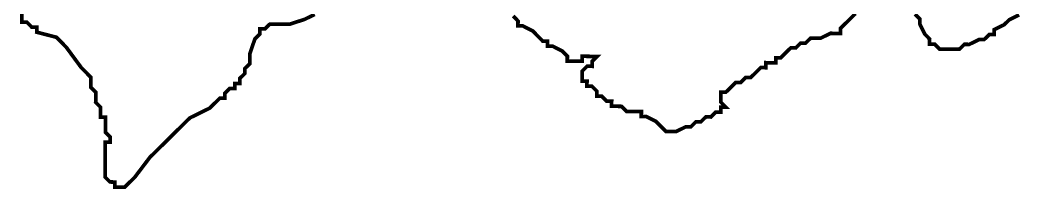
# Model space of a CAD drawing. Header units: metres. Extents: x 319816 to 366074, y 1739234 to 1838803.
# Drawn here: x 331224 to 332039, y 1814341 to 1814478 of the extents above; entities that cross this region are included whole.
import ezdxf

# ---------------------------------------------------------------- set-up
doc = ezdxf.new("R2010")
doc.units = ezdxf.units.M
doc.header["$MEASUREMENT"] = 0
doc.layers.add('HAZARDS LINE', color=1, linetype='Continuous')

msp = doc.modelspace()

# ---------------------------------------------------------------- linework, layer by layer
at = {"layer": 'HAZARDS LINE', "lineweight": 18, "const_width": 3}
for points in [[(331463.73, 1814482.76), (331455.61, 1814478.78), (331443.46, 1814474.83), (331439.41, 1814474.86), (331431.33, 1814474.92), (331427.29, 1814474.96), (331423.21, 1814470.94), (331419.17, 1814470.98), (331419.14, 1814466.93), (331415.06, 1814462.92), (331410.93, 1814450.82), (331410.9, 1814446.78), (331410.87, 1814442.74), (331406.79, 1814438.72), (331406.76, 1814434.68), (331402.69, 1814430.67), (331402.66, 1814426.63), (331398.61, 1814426.66), (331398.58, 1814422.61), (331394.54, 1814422.65), (331390.47, 1814418.63), (331390.44, 1814414.59), (331386.39, 1814414.62), (331378.25, 1814406.6), (331362.01, 1814398.64), (331357.94, 1814394.62), (331329.42, 1814366.54), (331317.17, 1814350.46), (331309.03, 1814342.44), (331304.98, 1814342.47), (331300.94, 1814342.5), (331300.97, 1814346.54), (331296.93, 1814346.58), (331292.92, 1814350.65), (331292.95, 1814354.69), (331292.98, 1814358.74), (331293.01, 1814362.78), (331293.04, 1814366.82), (331293.07, 1814370.87), (331293.11, 1814374.91), (331293.14, 1814378.95), (331297.18, 1814378.92), (331297.21, 1814382.96), (331293.2, 1814387.04), (331293.23, 1814391.08), (331293.26, 1814395.12), (331293.29, 1814399.17), (331289.25, 1814399.2), (331289.28, 1814403.24), (331289.31, 1814407.28), (331285.3, 1814411.36), (331285.33, 1814415.4), (331285.36, 1814419.44), (331281.35, 1814423.52), (331281.38, 1814427.56), (331281.41, 1814431.61), (331273.39, 1814439.75), (331261.39, 1814456.02), (331253.37, 1814464.17), (331237.23, 1814468.34), (331237.26, 1814472.38), (331233.22, 1814472.41), (331229.21, 1814476.48), (331225.16, 1814476.52), (331225.23, 1814484.6)], [(331904.39, 1814483.4), (331900.31, 1814479.39), (331896.24, 1814475.38), (331892.17, 1814471.37), (331892.13, 1814467.33), (331888.09, 1814467.36), (331884.05, 1814467.39), (331875.93, 1814463.41), (331871.89, 1814463.44), (331867.85, 1814463.47), (331863.77, 1814459.46), (331859.73, 1814459.49), (331855.66, 1814455.48), (331851.62, 1814455.51), (331847.54, 1814451.5), (331843.47, 1814447.48), (331839.43, 1814447.52), (331839.4, 1814443.47), (331835.35, 1814443.5), (331831.31, 1814443.54), (331831.28, 1814439.49), (331827.24, 1814439.52), (331823.16, 1814435.51), (331819.09, 1814431.5), (331815.05, 1814431.53), (331810.97, 1814427.52), (331806.93, 1814427.55), (331802.86, 1814423.54), (331798.78, 1814419.53), (331794.74, 1814419.56), (331794.71, 1814415.51), (331794.68, 1814411.47), (331798.69, 1814407.4), (331794.65, 1814407.43), (331794.62, 1814403.39), (331790.57, 1814403.42), (331786.5, 1814399.4), (331782.46, 1814399.44), (331778.38, 1814395.42), (331774.34, 1814395.45), (331770.27, 1814391.44), (331766.23, 1814391.47), (331758.11, 1814387.49), (331754.07, 1814387.52), (331750.02, 1814387.56), (331746.01, 1814391.63), (331742, 1814395.7), (331733.95, 1814399.81), (331729.91, 1814399.84), (331729.94, 1814403.88), (331725.9, 1814403.92), (331721.85, 1814403.95), (331717.81, 1814403.98), (331713.8, 1814408.05), (331709.76, 1814408.08), (331705.71, 1814408.11), (331705.75, 1814412.16), (331701.7, 1814412.19), (331697.69, 1814416.26), (331693.65, 1814416.29), (331693.68, 1814420.34), (331689.67, 1814424.41), (331685.63, 1814424.44), (331685.66, 1814428.49), (331681.62, 1814428.52), (331681.65, 1814432.56), (331681.68, 1814436.6), (331685.75, 1814440.62), (331689.79, 1814440.58), (331689.83, 1814444.63), (331693.9, 1814448.64), (331689.86, 1814448.67), (331685.81, 1814448.7), (331681.77, 1814448.73), (331681.74, 1814444.69), (331677.7, 1814444.72), (331673.66, 1814444.75), (331669.61, 1814444.78), (331669.64, 1814448.83), (331665.63, 1814452.9), (331657.58, 1814457.01), (331653.54, 1814457.04), (331653.57, 1814461.08), (331649.53, 1814461.11), (331645.51, 1814465.19), (331641.5, 1814469.26), (331633.45, 1814473.37), (331629.41, 1814473.4), (331629.44, 1814477.44), (331625.43, 1814481.51)], [(332037.79, 1814482.37), (332029.67, 1814478.39), (332025.6, 1814474.38), (332017.48, 1814470.4), (332017.45, 1814466.36), (332013.41, 1814466.39), (332009.33, 1814462.38), (332005.29, 1814462.41), (331997.17, 1814458.43), (331993.13, 1814458.46), (331989.06, 1814454.45), (331985.02, 1814454.48), (331980.97, 1814454.51), (331976.93, 1814454.54), (331972.89, 1814454.57), (331968.88, 1814458.65), (331964.84, 1814458.68), (331964.87, 1814462.72), (331960.86, 1814466.8), (331956.88, 1814474.91), (331956.91, 1814478.96), (331952.9, 1814483.03)]]:
    msp.add_lwpolyline(points, dxfattribs=at)

doc.saveas('drawing.dxf')
